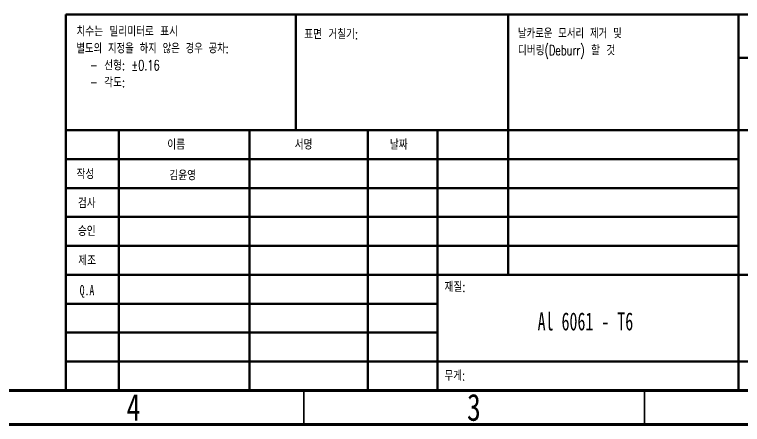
# Model space of a CAD drawing. Header units: millimetres. Extents: x 15 to 415, y 5 to 292.
# Drawn here: x 222.5 to 329.4, y 5 to 65.2 of the extents above; entities that cross this region are included whole.
import ezdxf

# ---------------------------------------------------------------- set-up
doc = ezdxf.new("R2010")
doc.units = ezdxf.units.MM
doc.styles.add('SLDTEXTSTYLE0', font='TXT', dxfattribs={"width": 0.75})
doc.styles.add('SLDTEXTSTYLE1', font='TXT', dxfattribs={"width": 0.7, "bigfont": 'bigfont'})
doc.styles.add('SLDTEXTSTYLE2', font='TXT', dxfattribs={"width": 0.7})
doc.styles.add('SLDTEXTSTYLE3', font='TXT', dxfattribs={"width": 0.65, "bigfont": 'bigfont'})
doc.styles.add('SLDTEXTSTYLE4', font='TXT', dxfattribs={"width": 0.653846, "bigfont": 'bigfont'})
doc.styles.add('SLDTEXTSTYLE6', font='TXT', dxfattribs={"width": 0.65})

# ---------------------------------------------------------------- blocks, each defined once
blk = doc.blocks.new('SW_NOTE_0')
at = {"color": 0, "linetype": 'Continuous', "lineweight": 0, "char_height": 1.5, "attachment_point": 1}
for s, insert, style in [('치수는 밀리미터로 표시', (0, 1.93), 'SLDTEXTSTYLE1'), ('별도의 지정을 하지 않은 경우 공차:', (0, -0.57), 'SLDTEXTSTYLE3'), ('- 선형: \\M+1817D0.16', (1.97, -3.07), 'SLDTEXTSTYLE1'), ('- 각도:', (1.97, -5.57), 'SLDTEXTSTYLE1')]:
    blk.add_mtext(s, dxfattribs=dict(at, insert=insert, style=style))
blk = doc.blocks.new('SW_NOTE_1')
at = {"color": 0, "linetype": 'Continuous', "lineweight": 0, "char_height": 1.5, "attachment_point": 1}
for s, insert, style in [('날카로운 모서리 제거 및', (0, 1.93), 'SLDTEXTSTYLE4'), ('디버링(Deburr) 할 것', (0, -0.57), 'SLDTEXTSTYLE1')]:
    blk.add_mtext(s, dxfattribs=dict(at, insert=insert, style=style))

msp = doc.modelspace()

# ---------------------------------------------------------------- linework, layer by layer
at = {"color": 7, "linetype": 'Continuous', "lineweight": 50}
for p, q in [((230, 65.25), (410, 65.25)), ((230, 65.25), (230, 10)), ((263.8, 48.25), (263.8, 65.25)), ((294.996, 65.25), (294.996, 27)), ((328.8, 65.25), (328.8, 10)), ((410, 58.875), (328.8, 58.875)), ((410, 48.25), (230, 48.25)), ((237.8, 48.25), (237.8, 10)), ((256.991, 48.25), (256.991, 10)), ((274.399, 48.25), (274.399, 10)), ((284.6, 10), (284.6, 48.25)), ((328.8, 44), (230, 44)), ((328.8, 39.75), (230, 39.75)), ((328.8, 35.5), (230, 35.5)), ((328.8, 31.25), (230, 31.25)), ((284.6, 27), (230, 27)), ((284.6, 27), (410, 27)), ((284.6, 22.75), (230, 22.75)), ((284.6, 18.5), (230, 18.5)), ((230, 14.25), (410, 14.25))]:
    msp.add_line(p, q, dxfattribs=at)
at = {"color": 7, "linetype": 'Continuous', "lineweight": 70}
for p, q in [((410, 10), (20, 10)), ((415, 5), (15, 5))]:
    msp.add_line(p, q, dxfattribs=at)
at = {"color": 7, "linetype": 'Continuous', "lineweight": 35}
for p, q in [((265, 10), (265, 5)), ((315, 10), (315, 5))]:
    msp.add_line(p, q, dxfattribs=at)

# ---------------------------------------------------------------- block references
at = {"color": 7, "linetype": 'Continuous', "lineweight": 0}
for name, p in [('SW_NOTE_0', (231.581, 61.617)), ('SW_NOTE_1', (296.424, 61.33))]:
    msp.add_blockref(name, p, dxfattribs=at)

# ---------------------------------------------------------------- texts
for s, insert, char_height, attachment_point, style in [('표면 거칠기:', (265.029, 63.13), 1.5, 1, 'SLDTEXTSTYLE1'), ('이름', (244.919, 46.903), 1.5, 1, 'SLDTEXTSTYLE1'), ('서명', (263.634, 46.903), 1.5, 1, 'SLDTEXTSTYLE1'), ('날짜', (277.623, 46.903), 1.5, 1, 'SLDTEXTSTYLE1'), ('작성', (231.596, 42.568), 1.5, 1, 'SLDTEXTSTYLE1'), ('김윤영', (247.185, 42.384), 1.5, 2, 'SLDTEXTSTYLE1'), ('검사', (231.795, 38.293), 1.5, 1, 'SLDTEXTSTYLE1'), ('승인', (231.786, 34.203), 1.5, 1, 'SLDTEXTSTYLE1'), ('제조', (231.839, 29.872), 1.5, 1, 'SLDTEXTSTYLE1'), ('재질:', (285.646, 25.986), 1.5, 1, 'SLDTEXTSTYLE1'), ('Q.A', (232.053, 25.488), 1.5, 1, 'SLDTEXTSTYLE2'), ('Al 6061 - T6', (306.336, 21.474), 2.64583, 2, 'SLDTEXTSTYLE6'), ('무게:', (285.618, 12.95), 1.5, 1, 'SLDTEXTSTYLE1'), ('4', (239.96, 9.504), 3.969, 2, 'SLDTEXTSTYLE0'), ('3', (289.96, 9.504), 3.969, 2, 'SLDTEXTSTYLE0')]:
    msp.add_mtext(s, dxfattribs=dict(at, insert=insert, char_height=char_height, attachment_point=attachment_point, style=style))

doc.saveas('drawing.dxf')
